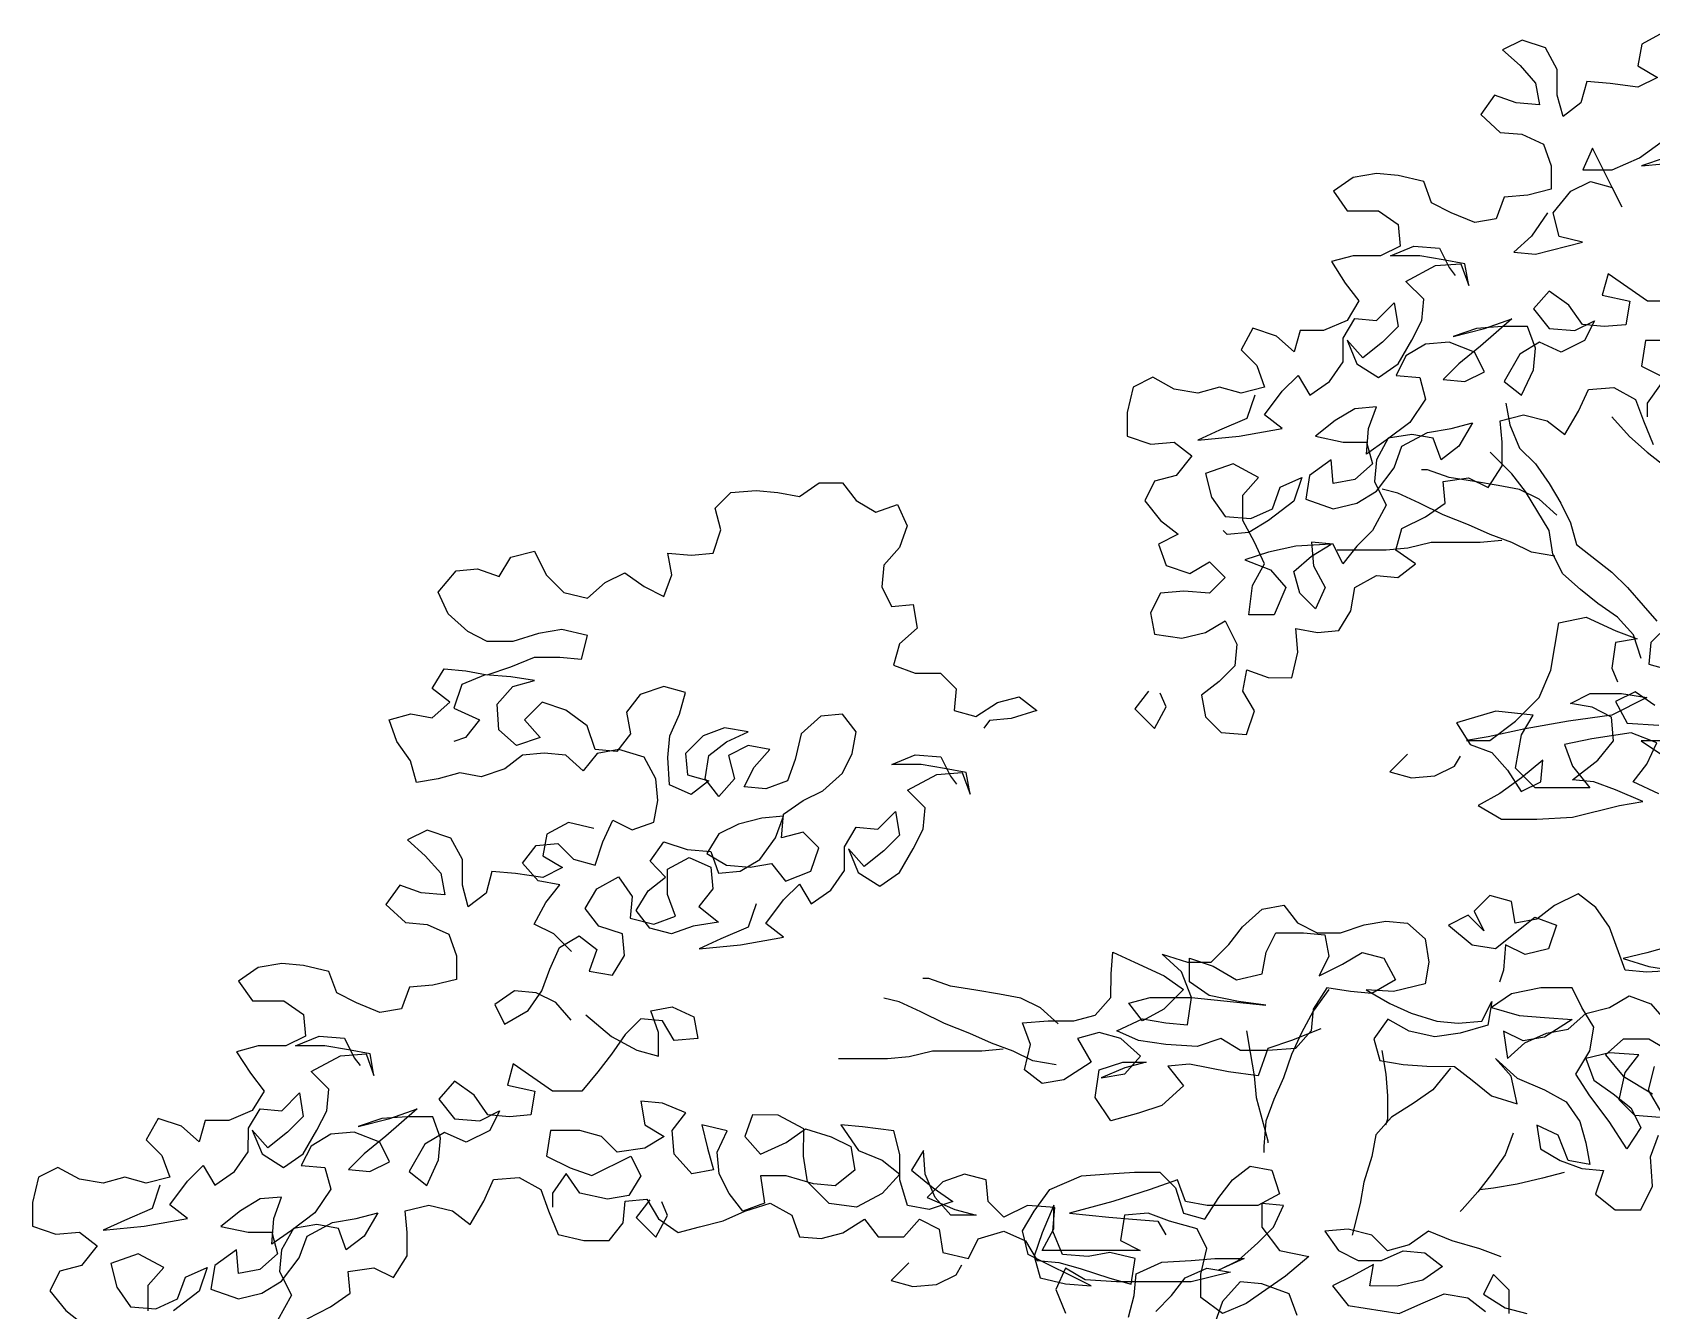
# Model space of a CAD drawing. Extents: x -886 to 3367, y 5244 to 10916.
# Drawn here: x -773 to 927, y 9574 to 10916 of the extents above; entities that cross this region are included whole.
import ezdxf

# ---------------------------------------------------------------- set-up
doc = ezdxf.new("R2010")
doc.units = 0
doc.header["$LTSCALE"] = 150
doc.layers.get('0').update_dxf_attribs({"linetype": 'CONTINUOUS'})

msp = doc.modelspace()

# ---------------------------------------------------------------- linework, layer by layer
at = {"color": 0}
for points in [[(938.8, 10915.7), (916.2, 10903.4), (912, 10880.7), (932.6, 10868.4), (912, 10858.1), (883.2, 10862.2), (858.5, 10864.3), (852.3, 10841.7), (833.7, 10827.3), (827.6, 10849.9), (827.6, 10876.7), (815.3, 10899.4), (790.6, 10907.6), (770, 10897.3), (788.5, 10880.8), (804.9, 10862.3), (809, 10839.6), (784.3, 10841.7), (761.7, 10850), (747.3, 10829.4), (767.8, 10810.8), (790.5, 10808.8), (813.1, 10798.5), (821.3, 10775.8), (821.3, 10751.1), (796.6, 10744.9), (771.9, 10742.9), (763.6, 10720.2), (741, 10716.1), (716.3, 10726.5), (695.7, 10736.8), (687.5, 10759.4), (660.7, 10765.6), (638, 10767.7), (613.3, 10763.6), (592.7, 10749.2), (607.1, 10728.6), (640.1, 10728.6), (660.7, 10714.2), (662.7, 10691.5), (642.1, 10681.2), (613.3, 10681.3), (590.6, 10675.1), (605, 10652.4), (619.4, 10633.9), (607, 10613.3), (582.3, 10603), (557.6, 10603), (551.4, 10580.4), (532.9, 10596.9), (508.2, 10605.2), (495.8, 10582.5), (512.2, 10566), (520.5, 10543.4), (495.7, 10537.2), (473.1, 10543.4), (450.4, 10537.2), (425.7, 10541.4), (403.1, 10553.8), (382.5, 10543.5), (376.3, 10516.7), (376.3, 10492), (401, 10483.7), (425.7, 10485.8), (444.2, 10471.4), (427.7, 10450.8), (405, 10444.6), (394.7, 10424), (411.2, 10403.4), (429.7, 10389), (409.1, 10378.7), (417.3, 10356.1), (442, 10347.8), (462.6, 10360.1), (479.1, 10343.6), (462.6, 10327.2), (435.8, 10329.3), (411.1, 10327.2), (400.8, 10306.6), (404.9, 10284), (433.7, 10279.8), (458.4, 10286), (479, 10298.3), (491.4, 10273.6), (489.3, 10251), (472.8, 10234.5), (454.3, 10220.1), (458.4, 10197.4), (474.8, 10181), (501.6, 10178.9), (509.9, 10203.6), (497.5, 10224.2), (501.7, 10246.8), (524.3, 10238.6), (549, 10238.5), (555.2, 10265.3), (553.2, 10290), (575.8, 10285.9), (598.5, 10287.9), (610.9, 10308.5), (615, 10333.2), (637.7, 10345.6), (660.3, 10343.5), (678.9, 10357.9), (658.3, 10372.3), (664.5, 10395), (689.2, 10407.3), (709.8, 10421.7), (707.8, 10444.3), (734.5, 10448.4), (755.1, 10438.1), (769.6, 10460.8), (769.6, 10485.5), (767.5, 10508.1), (792.3, 10514.3), (817, 10508.1), (835.5, 10493.6), (849.9, 10518.3), (860.3, 10541), (887, 10543), (909.7, 10530.6), (917.9, 10508), (928.2, 10483.3)], [(817.2, 10726.4), (800.7, 10701.7), (782.1, 10685.2), (804.8, 10683.1), (854.2, 10695.4), (829.5, 10701.6), (823.4, 10726.4), (841.9, 10749), (862.5, 10759.3), (885.2, 10753.1), (895.4, 10732.5), (864.6, 10794.3), (854.3, 10771.6), (885.2, 10771.6), (914, 10783.9), (936.7, 10800.4)], [(940.8, 10783.9), (916.1, 10775.7), (938.7, 10777.7)], [(510.2, 10535.1), (501.9, 10510.4), (473.1, 10498.1), (450.4, 10487.8), (493.6, 10491.9), (539, 10500.1), (520.4, 10514.5), (539, 10539.2), (555.5, 10555.7), (567.8, 10535.1), (588.4, 10549.5), (602.9, 10570.1), (602.9, 10594.8), (615.3, 10615.3), (637.9, 10613.3), (656.5, 10631.8), (660.6, 10607.1), (644.1, 10590.6), (623.5, 10574.2), (607, 10592.7), (617.3, 10568), (639.9, 10553.5), (660.5, 10567.9), (675, 10592.6), (685.3, 10613.2), (687.4, 10635.9), (668.8, 10654.4), (699.7, 10670.9), (726.5, 10672.9), (734.7, 10650.2), (730.6, 10672.9), (708, 10677), (683.3, 10681.2), (652.4, 10681.2), (677.1, 10691.5), (703.9, 10689.4), (714.2, 10668.8), (720.3, 10660.6)], [(953, 10633.6), (922.1, 10633.6), (881, 10662.5), (874.8, 10639.8), (903.6, 10633.6), (899.4, 10608.9), (876.8, 10606.9), (854.1, 10609), (839.7, 10629.6), (819.2, 10644), (802.7, 10625.5), (819.1, 10604.9), (845.9, 10602.8), (866.5, 10613.1), (856.2, 10592.5), (831.5, 10580.1), (808.8, 10590.5), (788.2, 10578.1), (771.7, 10549.3), (790.2, 10534.9), (802.6, 10561.6), (804.7, 10584.3), (796.5, 10606.9), (769.7, 10607), (742.9, 10604.9), (718.2, 10596.7), (751.2, 10604.9), (780, 10615.2), (747, 10586.4), (724.4, 10567.9), (707.9, 10551.4), (730.5, 10549.3), (751.1, 10559.6), (740.8, 10580.2), (714.1, 10590.5), (689.4, 10588.5), (668.8, 10576.2), (658.4, 10555.6), (683.2, 10553.5), (689.3, 10530.8), (672.8, 10506.2), (648.1, 10487.6), (627.5, 10473.2), (629.6, 10500), (637.8, 10522.7), (615.2, 10520.6), (594.6, 10508.3), (574, 10491.8), (602.8, 10485.6), (627.5, 10485.6), (633.7, 10462.9), (615.1, 10446.5), (592.4, 10442.4), (590.4, 10467.1), (567.7, 10450.6), (563.6, 10425.9), (592.4, 10415.6), (617.1, 10421.8), (637.7, 10434.1), (656.3, 10458.8), (664.6, 10481.4), (691.3, 10495.8), (716.1, 10499.9), (738.7, 10506.1), (724.3, 10481.4), (705.7, 10467), (697.5, 10489.7), (674.9, 10493.8), (650.1, 10489.7), (637.8, 10467.1), (635.7, 10444.4), (648, 10419.7), (633.6, 10392.9), (617.1, 10376.5), (602.7, 10357.9), (592.4, 10378.5), (569.7, 10380.6), (571.8, 10355.9), (584.1, 10333.2), (573.8, 10310.6), (557.3, 10327.1), (551.2, 10349.8), (569.7, 10366.2), (590.3, 10378.5), (553.3, 10376.5), (524.4, 10370.4), (499.7, 10362.2), (526.5, 10351.8), (542.9, 10333.3), (530.5, 10304.5), (503.8, 10304.5), (507.9, 10335.4), (520.3, 10358), (510, 10380.7), (497.7, 10403.3), (497.7, 10430.1), (514.2, 10448.6), (487.4, 10463.1), (458.6, 10452.8), (464.8, 10428.1), (479.1, 10407.5), (505.9, 10405.4), (528.6, 10415.7), (536.8, 10438.3), (559.5, 10448.6), (551.2, 10423.9), (524.4, 10403.3), (503.8, 10391), (481.2, 10388.9), (477.1, 10393.1)], [(950.9, 10592.4), (920, 10592.4), (915.9, 10565.6), (940.6, 10553.3)], [(936.5, 10547.1), (922, 10526.5), (922, 10512.1)], [(773.7, 10526.7), (777.8, 10504), (788.1, 10479.3), (804.6, 10462.8), (819, 10442.2), (831.3, 10421.6), (841.6, 10401), (847.7, 10378.3), (884.8, 10349.4), (901.2, 10333), (917.7, 10314.4), (932.1, 10297.9)], [(884.9, 10512.1), (903.5, 10491.5), (922, 10475), (959, 10446.2), (971.3, 10423.5), (983.7, 10378.2), (993.9, 10357.6), (987.8, 10382.3), (983.7, 10405), (979.6, 10429.7), (981.7, 10452.3), (985.8, 10479.1), (996.1, 10520.3)], [(915.6, 10258.8), (907.4, 10283.5), (890.9, 10302.1), (870.3, 10316.5), (851.8, 10330.9), (833.3, 10347.4), (823, 10368), (818.9, 10392.8), (794.3, 10434), (779.9, 10452.5), (757.2, 10475.2)], [(827.2, 10409.2), (808.7, 10425.7), (788.1, 10436), (765.4, 10440.2), (740.7, 10444.3), (714, 10448.5), (691.3, 10456.7), (685.1, 10456.7)], [(-207, 9951.1), (-225.5, 9969.7), (-246.1, 9980), (-233.7, 10002.7), (-219.3, 10021.2), (-242, 10025.3), (-258.4, 10043.9), (-244, 10062.4), (-221.3, 10064.4), (-204.9, 10047.9), (-182.2, 10041.7), (-174, 10066.4), (-163.6, 10089.1), (-143.1, 10078.8), (-120.4, 10087), (-116.3, 10109.6), (-118.3, 10132.3), (-130.6, 10155), (-157.4, 10163.2), (-180, 10159.1), (-194.5, 10140.6), (-213, 10157.1), (-235.7, 10159.2), (-258.3, 10157.1), (-276.9, 10142.7), (-301.6, 10134.5), (-324.2, 10138.7), (-346.9, 10132.5), (-369.5, 10128.4), (-375.7, 10151.1), (-390.1, 10171.7), (-398.3, 10194.3), (-375.6, 10200.5), (-353, 10196.3), (-334.5, 10212.8), (-353, 10227.2), (-340.6, 10247.8), (-317.9, 10245.7), (-295.3, 10241.6), (-270.6, 10249.8), (-245.9, 10260.1), (-219.1, 10260.1), (-196.4, 10258), (-190.2, 10282.7), (-217, 10288.9), (-241.7, 10284.8), (-268.5, 10276.6), (-295.3, 10276.6), (-315.8, 10286.9), (-336.4, 10305.5), (-346.7, 10328.1), (-328.1, 10350.8), (-305.5, 10352.8), (-282.8, 10344.6), (-270.5, 10365.1), (-245.8, 10371.3), (-233.4, 10346.6), (-214.9, 10328), (-190.2, 10321.8), (-171.6, 10338.3), (-151, 10348.5), (-130.5, 10334.1), (-109.9, 10323.8), (-101.6, 10346.4), (-105.7, 10369.1), (-81, 10367), (-58.4, 10369.1), (-50.1, 10393.8), (-56.3, 10416.4), (-39.8, 10432.9), (-13, 10434.9), (9.7, 10432.8), (32.3, 10428.7), (52.9, 10443.1), (77.6, 10443.1), (92, 10424.5), (112.6, 10412.1), (135.3, 10420.4), (145.5, 10397.7), (137.3, 10375.1), (120.8, 10356.5), (118.7, 10333.9), (129, 10313.3), (151.7, 10315.3), (155.7, 10290.6), (137.2, 10274.1), (131, 10251.5), (153.6, 10243.2), (180.4, 10243.2), (196.9, 10226.7), (194.8, 10204.1), (217.4, 10197.9), (240.1, 10212.3), (262.8, 10218.4), (281.3, 10204), (254.5, 10195.8), (231.9, 10193.7), (225.7, 10185.5)], [(825.1, 10366), (800.4, 10370.1), (779.8, 10380.4), (757.1, 10388.7), (734.5, 10399), (707.7, 10409.3), (683, 10421.7), (660.4, 10432), (643.9, 10436.2)], [(769.5, 10382.5), (746.8, 10380.5), (695.4, 10380.5), (670.6, 10374.4), (648, 10372.3), (596.5, 10372.4)], [(934, 10116.7), (907.2, 10129.1), (921.7, 10147.6), (932, 10170.2), (905.2, 10180.6), (864, 10174.4), (835.2, 10168.3), (843.4, 10145.6), (861.9, 10122.9), (804.3, 10123), (783.7, 10143.6), (789.9, 10178.6), (802.3, 10199.2), (763.2, 10203.3), (722, 10191), (736.3, 10168.4), (759, 10160.1), (775.5, 10141.5), (789.8, 10118.9), (810.4, 10129.2), (812.5, 10151.8), (789.9, 10133.3), (767.2, 10116.8), (744.5, 10104.5), (769.2, 10090.1), (806.3, 10090), (843.4, 10092.1), (892.8, 10104.4), (917.5, 10108.5), (888.7, 10120.9), (866.1, 10129.1), (843.4, 10131.2), (870.2, 10151.8), (886.7, 10172.3), (884.6, 10197.1), (864.1, 10207.4), (841.4, 10211.5), (862, 10221.8), (895, 10221.8), (921.7, 10217.6), (884.7, 10199.1), (839.3, 10193), (794, 10184.8), (754.9, 10176.6), (732.2, 10172.5), (756.9, 10172.5), (783.7, 10193), (808.5, 10217.7), (820.9, 10246.5), (829.1, 10296), (858, 10302.1), (888.9, 10287.7), (911.5, 10279.4), (888.8, 10275.3), (884.7, 10248.5), (890.9, 10234.1)], [(944.5, 10293.8), (925.9, 10275.3), (923.8, 10252.6), (946.5, 10246.4)], [(-207.1, 9879.1), (-223.5, 9897.6), (-244.1, 9907.9), (-266.8, 9910), (-287.4, 9895.6), (-277.1, 9875), (-252.4, 9889.4), (-237.9, 9910), (-229.7, 9932.6), (-219.4, 9955.3), (-198.8, 9967.6), (-180.2, 9953.2), (-188.5, 9930.5), (-163.8, 9926.4), (-151.4, 9947), (-153.4, 9969.6), (-178.2, 9977.9), (-192.6, 9996.4), (-180.2, 10017), (-157.5, 10029.4), (-143.1, 10008.7), (-145.2, 9986.1), (-120.5, 9979.9), (-97.8, 9988.1), (-106, 10010.8), (-106, 10037.5), (-83.4, 10049.9), (-60.7, 10039.6), (-58.7, 10016.9), (-73.1, 9998.4), (-52.5, 9981.9), (-79.3, 9977.8), (-102, 9969.6), (-124.6, 9975.8), (-139, 9994.3), (-126.6, 10014.9), (-108.1, 10029.3), (-124.5, 10045.8), (-110.1, 10066.4), (-85.4, 10058.1), (-60.7, 10056), (-52.5, 10033.4), (-29.8, 10035.4), (-9.2, 10047.8), (7.3, 10070.4), (15.5, 10093), (-7.1, 10091), (-31.8, 10084.8), (-52.4, 10074.6), (-64.8, 10054), (-44.2, 10041.6), (-19.5, 10039.5), (3.1, 10043.6), (17.5, 10025.1), (44.3, 10035.3), (52.6, 10060.1), (36.1, 10076.5), (13.5, 10070.4), (15.5, 10095.1), (36.1, 10109.5), (56.7, 10119.8), (77.4, 10138.3), (87.7, 10158.9), (91.8, 10181.5), (77.4, 10200.1), (54.8, 10198), (34.1, 10179.5), (27.9, 10152.7), (19.7, 10130.1), (-3, 10121.9), (-25.6, 10124), (-15.3, 10144.5), (1.2, 10163.1), (-21.5, 10167.2), (-42.1, 10156.9), (-35.9, 10132.2), (-52.4, 10113.7), (-66.8, 10132.2), (-62.7, 10156.9), (-44.1, 10171.3), (-21.5, 10181.6), (-46.2, 10185.8), (-68.8, 10177.5), (-87.4, 10159), (-85.3, 10136.4), (-62.7, 10130.2), (-81.2, 10115.8), (-103.9, 10126.1), (-105.9, 10154.9), (-103.8, 10177.6), (-93.5, 10200.2), (-87.3, 10222.9), (-110, 10229.1), (-134.7, 10220.9), (-149.1, 10202.3), (-145, 10179.7), (-159.5, 10161.2), (-182.1, 10163.2), (-190.3, 10188), (-213, 10204.5), (-237.7, 10212.7), (-256.2, 10194.2), (-239.8, 10175.6), (-264.5, 10167.4), (-283, 10183.9), (-285, 10210.7), (-268.5, 10229.2), (-245.9, 10235.4), (-270.6, 10239.5), (-297.4, 10241.6), (-322.1, 10231.3), (-330.3, 10206.6), (-303.6, 10194.2), (-318, 10175.7), (-330.4, 10171.6)], [(398.7, 10224.3), (384.2, 10205.7), (404.8, 10185.1), (417.2, 10207.8), (411, 10222.2)], [(930, 10209.4), (909.4, 10223.8), (888.8, 10213.5), (901.1, 10190.9), (934.1, 10188.8)], [(942.3, 10172.3), (915.5, 10172.3), (940.2, 10155.8)], [(-13.1, 10001.3), (-21.4, 9976.6), (-50.2, 9964.3), (-72.9, 9954), (-29.6, 9958.1), (15.7, 9966.3), (-2.8, 9980.7), (15.7, 10005.4), (32.2, 10021.9), (44.6, 10001.3), (65.2, 10015.6), (79.6, 10036.2), (79.6, 10060.9), (92, 10081.5), (114.6, 10079.4), (133.2, 10098), (137.3, 10073.2), (120.8, 10056.8), (100.2, 10040.3), (83.7, 10058.9), (94, 10034.2), (116.6, 10019.7), (137.3, 10034.1), (151.7, 10058.8), (162, 10079.4), (164.1, 10102), (145.6, 10120.6), (176.5, 10137), (203.2, 10139.1), (211.5, 10116.4), (207.4, 10139.1), (184.7, 10143.2), (160, 10147.4), (129.1, 10147.4), (153.8, 10157.7), (180.6, 10155.6), (190.9, 10135), (197.1, 10126.7)], [(670.4, 10158.1), (651.9, 10139.6), (674.5, 10133.4), (699.2, 10135.4), (719.9, 10145.7), (726, 10156)], [(-183.3, 10080.4), (-210.1, 10086.6), (-232.7, 10074.2), (-236.9, 10051.6), (-216.3, 10039.2), (-236.9, 10028.9), (-265.7, 10033.1), (-290.4, 10035.2), (-296.6, 10012.5), (-315.2, 9998.1), (-321.3, 10020.8), (-321.3, 10047.6), (-333.6, 10070.2), (-358.3, 10078.5), (-378.9, 10068.2), (-360.4, 10051.7), (-344, 10033.2), (-339.9, 10010.5), (-364.6, 10012.6), (-387.2, 10020.8), (-401.7, 10000.3), (-381.1, 9981.7), (-358.4, 9979.6), (-335.8, 9969.3), (-327.6, 9946.7), (-327.6, 9921.9), (-352.3, 9915.8), (-377, 9913.8), (-385.3, 9891.1), (-407.9, 9887), (-432.6, 9897.3), (-453.2, 9907.6), (-461.4, 9930.3), (-488.2, 9936.5), (-510.9, 9938.6), (-535.6, 9934.5), (-556.2, 9920.1), (-541.8, 9899.5), (-508.8, 9899.5), (-488.3, 9885), (-486.2, 9862.4), (-506.8, 9852.1), (-535.7, 9852.1), (-558.3, 9846), (-543.9, 9823.3), (-529.5, 9804.7), (-541.9, 9784.2), (-566.6, 9773.9), (-591.3, 9773.9), (-597.5, 9751.3), (-616, 9767.8), (-640.7, 9776), (-653.1, 9753.4), (-636.7, 9736.9), (-628.4, 9714.2), (-653.2, 9708.1), (-675.8, 9714.3), (-698.5, 9708.1), (-723.2, 9712.3), (-745.8, 9724.6), (-766.4, 9714.3), (-772.6, 9687.6), (-772.7, 9662.9), (-747.9, 9654.6), (-723.2, 9656.6), (-704.7, 9642.2), (-721.2, 9621.6), (-743.9, 9615.5), (-754.2, 9594.9), (-737.7, 9574.3), (-719.2, 9559.9)], [(944.1, 9956.1), (921.5, 9949.9), (896.8, 9943.7), (923.5, 9935.5), (950.3, 9931.3), (921.5, 9929.3), (898.8, 9931.4), (882.4, 9976.7), (868, 9997.3), (849.5, 10011.7), (824.7, 9999.4), (806.2, 9985), (783.5, 9980.9), (779.4, 10003.6), (756.8, 10009.8), (740.3, 9993.3), (750.6, 9972.7), (734.1, 9989.2), (713.5, 9978.9), (738.2, 9958.3), (762.9, 9954.2), (804.1, 9987.1), (826.8, 9978.8), (818.5, 9954.1), (793.8, 9948), (773.2, 9958.3), (771.1, 9931.5), (767, 9919.1)], [(579.6, 9869.9), (548.7, 9857.6), (523.9, 9849.4), (513.6, 9820.5), (482.7, 9824.7), (441.6, 9833), (418.9, 9830.9), (435.4, 9810.3), (412.7, 9789.7), (388, 9781.5), (359.1, 9773.3), (342.7, 9798), (346.8, 9826.9), (371.5, 9835.1), (396.2, 9835.1), (373.6, 9828.9), (348.9, 9818.6), (373.6, 9822.7), (390.1, 9841.2), (369.5, 9859.8), (346.9, 9866), (324.2, 9859.8), (338.6, 9835.1), (309.7, 9816.6), (287.1, 9812.5), (268.6, 9826.9), (274.8, 9853.7), (266.5, 9876.4), (293.3, 9878.4), (320.1, 9878.4), (342.8, 9884.5), (359.2, 9903), (359.3, 9927.8), (361.3, 9950.4), (384, 9940.1), (414.9, 9925.6), (435.4, 9911.2), (414.8, 9890.6), (392.2, 9878.3), (377.8, 9896.8), (400.4, 9903), (443.7, 9903), (521.9, 9894.7), (493.1, 9898.8), (462.2, 9905), (441.6, 9919.4), (441.7, 9944.2), (466.4, 9935.9), (491.1, 9921.5), (517.8, 9927.6), (522, 9950.3), (532.3, 9970.8), (561.1, 9970.8), (583.8, 9968.7), (587.9, 9946.1), (577.6, 9925.5), (602.3, 9937.8), (622.9, 9950.2), (645.5, 9944), (657.9, 9921.3), (633.1, 9906.9), (610.5, 9909), (585.8, 9913.1), (571.3, 9890.5), (569.3, 9867.8), (552.8, 9849.3), (523.9, 9847.3), (495.1, 9847.3), (474.5, 9859.7), (449.8, 9851.5), (416.9, 9853.6), (388, 9857.7), (365.4, 9868), (392.2, 9880.4), (416.9, 9876.2), (439.5, 9874.1), (443.7, 9903), (433.4, 9929.7), (412.8, 9948.3), (439.6, 9940), (464.3, 9940), (482.9, 9958.5), (497.3, 9977.1), (517.9, 9995.6), (540.6, 9999.7), (555, 9981.1), (575.5, 9970.8), (600.2, 9970.8), (625, 9979), (647.6, 9983.1), (670.3, 9981), (688.8, 9964.5), (692.9, 9939.8), (688.8, 9917.2), (655.8, 9909), (627, 9911), (651.7, 9896.6), (674.3, 9886.3), (701.1, 9878), (723.7, 9875.9), (748.4, 9878), (758.8, 9898.6), (754.6, 9873.9), (725.8, 9865.6), (699, 9861.5), (672.2, 9867.7), (649.6, 9880.1), (635.2, 9859.5), (641.3, 9836.9), (666, 9832.7), (690.7, 9830.7), (719.6, 9830.6), (738.1, 9816.2), (758.7, 9799.7), (785.4, 9791.4), (779.3, 9820.3), (762.8, 9838.8), (785.5, 9818.2), (814.3, 9805.8), (836.9, 9793.5), (851.3, 9772.9), (857.5, 9750.2), (861.6, 9727.5), (838.9, 9731.7), (828.6, 9758.5), (806, 9768.8), (810.1, 9744.1), (830.7, 9731.7), (853.3, 9723.4), (876, 9721.3), (867.7, 9696.6), (888.3, 9680.1), (915.1, 9680.1), (927.4, 9704.8), (925.4, 9735.7), (933.7, 9758.4)], [(303.9, 9875.4), (285.4, 9891.9), (264.8, 9902.2), (242.2, 9906.3), (217.5, 9910.5), (190.7, 9914.6), (168, 9922.9), (161.9, 9922.9)], [(587.8, 9911.1), (571.3, 9888.4), (559, 9865.8), (548.6, 9843.2), (540.4, 9818.4), (530.1, 9795.8), (521.8, 9773.2), (519.7, 9746.4), (519.7, 9740.2)], [(935.7, 9776.9), (909, 9779), (892.5, 9795.5), (898.7, 9824.3), (913.2, 9842.8), (882.3, 9844.9), (857.5, 9838.7), (865.8, 9816.1), (886.3, 9801.7), (904.9, 9787.2), (915.1, 9766.6), (900.7, 9744), (882.2, 9772.8), (861.6, 9799.6), (847.2, 9822.3), (861.7, 9847), (865.8, 9871.7), (853.5, 9892.3), (843.2, 9912.9), (810.3, 9912.9), (779.4, 9906.8), (758.7, 9892.4), (787.6, 9884.1), (814.3, 9882), (843.2, 9879.9), (814.3, 9861.4), (791.7, 9857.3), (771.1, 9867.7), (775.2, 9838.8), (793.7, 9855.3), (816.4, 9865.6), (839, 9869.7), (857.6, 9886.1), (882.3, 9892.3), (902.9, 9904.6), (925.6, 9896.3), (942, 9877.8)], [(-191.7, 9884.8), (-165, 9862.1), (-138.2, 9847.6), (-115.6, 9841.4), (-115.5, 9866.1), (-123.7, 9888.8), (-101.1, 9892.9), (-78.4, 9882.6), (-74.3, 9859.9), (-99.1, 9857.9), (-111.4, 9878.5), (-134.1, 9880.6), (-150.5, 9864.1), (-165, 9843.5), (-179.4, 9825), (-195.9, 9804.4), (-226.8, 9804.5), (-268, 9833.3), (-274.2, 9810.7), (-245.3, 9804.5), (-249.5, 9779.8), (-272.1, 9777.7), (-294.8, 9779.8), (-309.2, 9800.4), (-329.8, 9814.9), (-346.2, 9796.3), (-329.8, 9775.7), (-303, 9773.6), (-282.4, 9783.9), (-292.7, 9763.3), (-317.5, 9751), (-340.1, 9761.3), (-360.7, 9749), (-377.2, 9720.2), (-358.7, 9705.7), (-346.3, 9732.5), (-344.2, 9755.1), (-352.4, 9777.8), (-379.2, 9777.8), (-406, 9775.8), (-430.7, 9767.6), (-397.7, 9775.8), (-368.9, 9786.1), (-401.9, 9757.3), (-424.6, 9738.7), (-441, 9722.3), (-418.4, 9720.2), (-397.8, 9730.5), (-408.1, 9751.1), (-434.8, 9761.4), (-459.5, 9759.4), (-480.1, 9747), (-490.5, 9726.5), (-465.8, 9724.4), (-459.6, 9701.7), (-476.1, 9677), (-500.8, 9658.5), (-521.4, 9644.1), (-519.3, 9670.9), (-511.1, 9693.5), (-533.7, 9691.5), (-554.3, 9679.1), (-575, 9662.7), (-546.1, 9656.5), (-521.4, 9656.5), (-515.3, 9633.8), (-533.8, 9617.3), (-556.5, 9613.2), (-558.5, 9638), (-581.2, 9621.5), (-585.3, 9596.8), (-556.5, 9586.5), (-531.8, 9592.6), (-511.2, 9605), (-492.6, 9629.7), (-484.4, 9652.3), (-457.6, 9666.7), (-432.9, 9670.8), (-410.2, 9677), (-424.6, 9652.3), (-443.2, 9637.9), (-451.4, 9660.5), (-474, 9664.7), (-498.8, 9660.6), (-511.1, 9637.9), (-513.2, 9615.3), (-500.9, 9590.5), (-515.3, 9563.8)], [(301.8, 9832.1), (277.1, 9836.3), (256.5, 9846.6), (233.9, 9854.9), (211.2, 9865.2), (184.5, 9875.5), (159.8, 9887.9), (137.1, 9898.2), (120.7, 9902.3)], [(-638.8, 9706), (-647, 9681.3), (-675.9, 9669), (-698.5, 9658.7), (-655.3, 9662.8), (-610, 9671), (-628.5, 9685.4), (-609.9, 9710.1), (-593.4, 9726.5), (-581.1, 9705.9), (-560.5, 9720.3), (-546.1, 9740.9), (-546, 9765.6), (-533.7, 9786.2), (-511, 9784.1), (-492.5, 9802.7), (-488.4, 9777.9), (-504.8, 9761.5), (-525.5, 9745), (-541.9, 9763.6), (-531.6, 9738.8), (-509, 9724.4), (-488.4, 9738.8), (-474, 9763.5), (-463.6, 9784.1), (-461.6, 9806.7), (-480.1, 9825.3), (-449.2, 9841.7), (-422.4, 9843.8), (-414.2, 9821.1), (-418.3, 9843.8), (-440.9, 9847.9), (-465.6, 9852.1), (-496.5, 9852.1), (-471.8, 9862.4), (-445, 9860.3), (-434.8, 9839.7), (-428.6, 9831.4)], [(501.3, 9867.9), (505.4, 9845.2), (509.5, 9820.5), (511.5, 9797.9), (523.9, 9752.6), (523.9, 9750.5)], [(948.2, 9844.8), (923.5, 9859.3), (896.7, 9859.3), (878.1, 9842.8), (896.7, 9820.2), (927.5, 9801.6)], [(246.2, 9848.7), (223.6, 9846.6), (172.1, 9846.7), (147.4, 9840.5), (124.7, 9838.5), (73.2, 9838.5)], [(643.4, 9847.2), (647.5, 9822.5), (649.5, 9799.8), (649.5, 9775.1), (647.4, 9768.9)], [(715.4, 9828.6), (696.9, 9805.9), (676.3, 9791.5), (653.6, 9777.2), (637.1, 9758.6), (633, 9736), (624.7, 9709.2), (620.6, 9686.6), (612.3, 9653.6)], [(937.8, 9781), (923.4, 9805.7), (929.6, 9830.4)], [(-484.4, 9565.8), (-459.7, 9578.2), (-439.1, 9592.5), (-441.1, 9615.2), (-414.4, 9619.3), (-393.8, 9609), (-379.3, 9631.6), (-379.3, 9656.3), (-381.4, 9679), (-356.6, 9685.1), (-331.9, 9678.9), (-313.4, 9664.5), (-299, 9689.2), (-288.7, 9711.9), (-261.9, 9713.9), (-239.2, 9701.5), (-231, 9678.9), (-220.8, 9654.1), (-194, 9647.9), (-167.2, 9647.9), (-152.8, 9666.4), (-150.7, 9689.1), (-128, 9691.1), (-115.7, 9670.5), (-95.1, 9656.1), (-72.5, 9662.2), (-47.8, 9668.4), (-25.1, 9678.7), (1.7, 9686.9), (24.3, 9674.5), (32.5, 9651.8), (55.2, 9649.8), (77.9, 9655.9), (100.5, 9670.3), (114.9, 9651.8), (141.7, 9651.7), (158.2, 9670.3), (178.8, 9659.9), (182.9, 9635.2), (209.6, 9629), (219.9, 9649.6), (246.7, 9657.8), (269.4, 9647.5), (281.7, 9626.9), (304.4, 9624.8), (327, 9618.6), (357.9, 9608.3), (380.5, 9602.1), (384.7, 9628.9), (357.9, 9635.1), (335.3, 9631), (308.5, 9633.1), (298.2, 9657.8), (300.3, 9682.5), (271.5, 9684.6), (246.7, 9672.2), (230.3, 9688.7), (228.2, 9711.4), (205.6, 9717.6), (182.9, 9709.4), (166.4, 9692.9), (195.3, 9680.5), (217.9, 9674.3), (191.1, 9674.3), (174.7, 9692.9), (164.4, 9717.6), (162.4, 9742.3), (150, 9721.7), (172.6, 9703.2), (193.2, 9688.8), (168.5, 9680.5), (145.8, 9684.7), (137.6, 9711.5), (137.7, 9738.2), (131.5, 9763), (98.6, 9767.1), (75.9, 9769.2), (94.4, 9742.4), (119.1, 9732.1), (137.6, 9717.6), (119.1, 9697.1), (92.3, 9682.7), (63.5, 9686.8), (40.8, 9709.5), (36.7, 9736.3), (36.8, 9765.1), (10, 9779.5), (-16.8, 9779.6), (-25, 9756.9), (-8.6, 9738.4), (18.2, 9750.7), (38.8, 9765.1), (65.6, 9756.8), (86.2, 9746.5), (90.3, 9721.8), (69.7, 9705.3), (47, 9707.4), (18.2, 9715.7), (-8.6, 9715.7), (-4.5, 9686.9), (-27.1, 9678.7), (-41.5, 9697.2), (-51.8, 9717.8), (-53.9, 9740.5), (-43.5, 9763.1), (-70.3, 9769.3), (-64.2, 9744.6), (-58, 9721.9), (-80.7, 9717.8), (-99.2, 9738.5), (-101.2, 9763.2), (-86.8, 9781.7), (-111.5, 9792), (-134.1, 9794.1), (-130, 9769.4), (-109.5, 9757), (-130.1, 9744.7), (-158.9, 9740.6), (-175.4, 9757.1), (-198, 9763.3), (-228.9, 9763.3), (-233, 9736.5), (-208.3, 9724.1), (-185.7, 9715.9), (-144.5, 9736.4), (-134.2, 9715.8), (-146.6, 9695.2), (-169.2, 9691.1), (-198.1, 9697.4), (-212.5, 9718), (-226.9, 9697.4), (-226.9, 9683)], [(781.3, 9760.6), (773, 9737.9), (758.6, 9717.3), (744.2, 9698.8), (727.7, 9680.3), (725.6, 9678.2)], [(377.5, 9567.4), (383.7, 9590), (385.7, 9612.7), (412.5, 9625), (443.4, 9627), (468.1, 9629.1), (499, 9629), (472.2, 9616.7), (492.8, 9627), (513.5, 9645.5), (529.9, 9661.9), (540.3, 9684.6), (517.6, 9686.7), (517.6, 9662), (536.1, 9637.2), (567, 9631), (542.3, 9610.4), (501, 9581.7), (476.3, 9571.4), (453.7, 9587.9), (453.7, 9612.6), (459.9, 9639.4), (449.6, 9660), (420.8, 9668.2), (398.2, 9676.5), (373.4, 9674.4), (369.3, 9647.7), (389.9, 9637.4), (286.9, 9637.5), (299.3, 9660.1), (299.3, 9684.8), (286.9, 9656), (278.7, 9631.3), (284.8, 9608.6), (311.6, 9602.4), (338.4, 9600.3), (272.5, 9633.3), (266.3, 9658.1), (278.7, 9678.6), (295.2, 9701.3), (328.2, 9715.7), (357, 9717.7), (383.8, 9719.7), (410.6, 9719.7), (427, 9703.2), (435.2, 9676.4), (457.9, 9670.2), (472.3, 9692.9), (486.7, 9711.4), (505.3, 9725.8), (527.9, 9721.7), (536.2, 9696.9), (513.5, 9684.6), (460, 9684.7), (437.3, 9688.8), (429.1, 9711.5), (400.2, 9701.2), (361.1, 9688.9), (315.8, 9676.6), (357, 9672.4), (381.7, 9670.3), (408.5, 9668.2), (416.7, 9653.8)], [(834.8, 9719.3), (812.1, 9713.2), (785.4, 9707), (760.6, 9702.9), (746.2, 9700.9)], [(-124.6, 9690.4), (-139, 9671.9), (-118.5, 9651.3), (-106.1, 9674), (-112.2, 9688.4)], [(768.8, 9630.8), (746.2, 9639.1), (717.3, 9647.4), (692.6, 9657.7), (672, 9643.3), (649.4, 9637.1), (632.9, 9653.6), (608.2, 9659.8), (583.5, 9657.8), (597.9, 9637.2), (618.5, 9626.9), (643.2, 9626.8), (665.8, 9637.1), (688.5, 9635), (707, 9620.6), (686.4, 9606.2), (659.6, 9600), (630.8, 9600.1), (634.9, 9622.7), (612.3, 9610.4), (591.7, 9600.1), (608.1, 9579.5), (661.7, 9571.2), (684.3, 9581.5), (709, 9591.8), (733.8, 9587.6), (752.3, 9573.2)], [(-651.2, 9574.2), (-651.2, 9601), (-634.7, 9619.5), (-661.5, 9633.9), (-690.3, 9623.7), (-684.2, 9598.9), (-669.8, 9578.3), (-643, 9576.3), (-620.3, 9586.5), (-612.1, 9609.2), (-589.4, 9619.5), (-597.7, 9594.8), (-624.5, 9574.2)], [(147.2, 9624.3), (128.6, 9605.8), (151.3, 9599.6), (176, 9601.6), (196.6, 9611.9), (202.8, 9622.2)], [(406.3, 9573.5), (422.8, 9590), (437.2, 9608.5), (459.9, 9618.8), (484.6, 9614.6), (443.4, 9604.4), (365.1, 9604.4), (332.2, 9606.5), (311.6, 9618.9), (301.3, 9596.3), (311.6, 9571.5)], [(554.6, 9569.2), (546.4, 9591.9), (517.5, 9602.2), (494.9, 9604.3), (476.3, 9583.7), (468.1, 9561.1)], [(777, 9571.1), (777, 9595.8), (760.6, 9612.3), (750.2, 9591.7), (772.9, 9577.3), (795.5, 9571.1)]]:
    msp.add_lwpolyline(points, dxfattribs=at)

doc.saveas('drawing.dxf')
